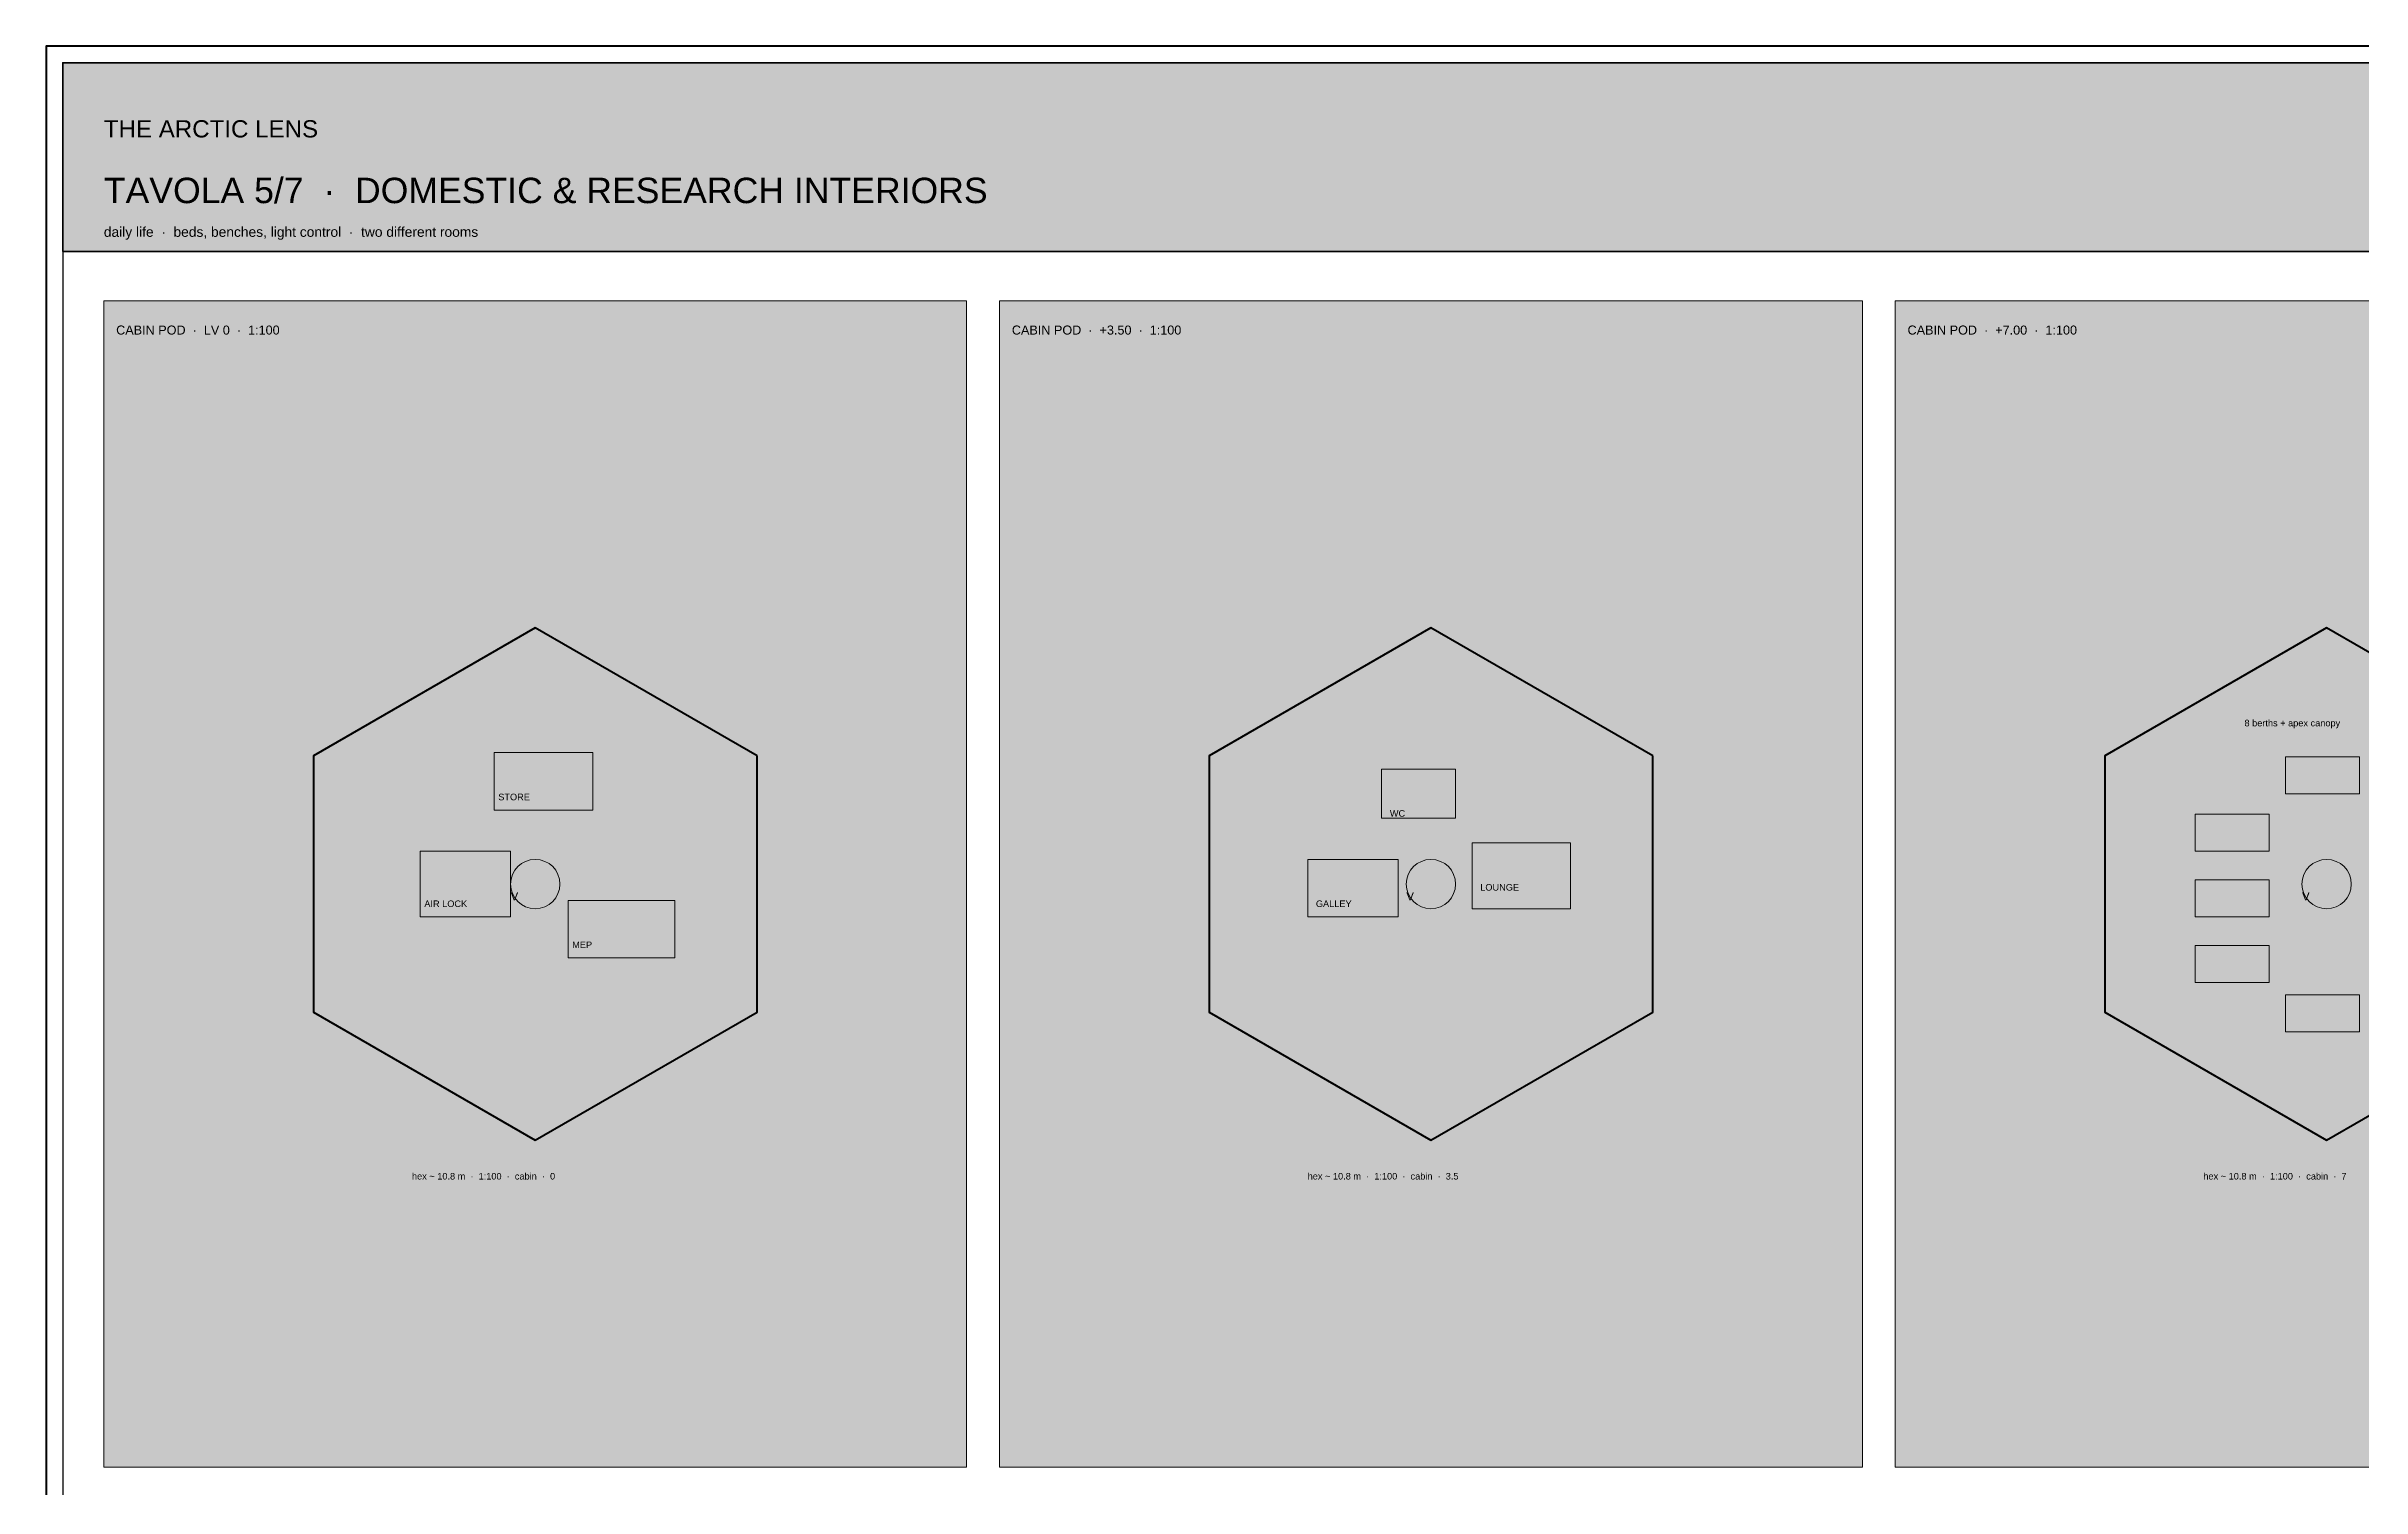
# Model space of a CAD drawing. Header units: millimetres. Extents: x 0 to 4200, y -1100 to 900.
# Drawn here: x 0 to 564, y -551 to -200 of the extents above; entities that cross this region are included whole.
import ezdxf

# ---------------------------------------------------------------- set-up
doc = ezdxf.new("R2010")
doc.units = ezdxf.units.MM
for name, color, linetype, lineweight, true_color in [('A-ANNO', 7, 'Continuous', 18, 0x20242a), ('A-FURN', 7, 'Continuous', 18, 0x5a626c), ('A-HATCH', 7, 'Continuous', 9, 0xb4bac0), ('A-SHEET', 7, 'Continuous', 50, 0x142030), ('A-TITL', 7, 'Continuous', 35, 0x142030), ('A-WALL', 7, 'Continuous', 40, 0x20242a)]:
    doc.layers.add(name, color=color, linetype=linetype, lineweight=lineweight, true_color=true_color)
doc.styles.add('ANNO', font='Arial.ttf')
doc.styles.add('TITLE', font='Arial.ttf')

msp = doc.modelspace()

# ---------------------------------------------------------------- hatches: boundary and pattern name
at = {"layer": 'A-HATCH', "true_color": 0x142030}
h = msp.add_hatch(color=7, dxfattribs=at)
h.dxf.hatch_style = 1
h.paths.add_polyline_path([(4, -250), (896, -250), (896, -204), (4, -204)])
at = {"layer": 'A-HATCH', "true_color": 0xfcfdfe}
h = msp.add_hatch(color=7, dxfattribs=at)
h.dxf.hatch_style = 1
h.paths.add_polyline_path([(14, -546), (224, -546), (224, -262), (14, -262)])
h = msp.add_hatch(color=7, dxfattribs=at)
h.dxf.hatch_style = 1
h.paths.add_polyline_path([(232, -546), (442, -546), (442, -262), (232, -262)])
h = msp.add_hatch(color=7, dxfattribs=at)
h.dxf.hatch_style = 1
h.paths.add_polyline_path([(450, -546), (660, -546), (660, -262), (450, -262)])
at = {"layer": 'A-HATCH', "true_color": 0xfadce6}
h = msp.add_hatch(color=7, dxfattribs=at)
h.dxf.hatch_style = 1
h.paths.add_polyline_path([(545, -382), (563, -382), (563, -373), (545, -373)])
h = msp.add_hatch(color=7, dxfattribs=at)
h.dxf.hatch_style = 1
h.paths.add_polyline_path([(523, -396), (541, -396), (541, -387), (523, -387)])
h = msp.add_hatch(color=7, dxfattribs=at)
h.dxf.hatch_style = 1
h.paths.add_polyline_path([(523, -412), (541, -412), (541, -403), (523, -403)])
h = msp.add_hatch(color=7, dxfattribs=at)
h.dxf.hatch_style = 1
h.paths.add_polyline_path([(523, -428), (541, -428), (541, -419), (523, -419)])
h = msp.add_hatch(color=7, dxfattribs=at)
h.dxf.hatch_style = 1
h.paths.add_polyline_path([(545, -440), (563, -440), (563, -431), (545, -431)])

# ---------------------------------------------------------------- linework, layer by layer
at = {"layer": 'A-FURN', "true_color": 0x5a626c}
for centre in [(119, -404), (337, -404), (555, -404)]:
    msp.add_circle(centre, 6, dxfattribs=at)
at = {"layer": 'A-SHEET', "lineweight": 70, "true_color": 0x142030}
msp.add_lwpolyline([(0, -1100), (900, -1100), (900, -200), (0, -200)], close=True, dxfattribs=at)
at = {"layer": 'A-SHEET', "lineweight": 25, "true_color": 0x142030}
msp.add_lwpolyline([(4, -1096), (896, -1096), (896, -204), (4, -204)], close=True, dxfattribs=at)
at = {"layer": 'A-SHEET', "lineweight": 13, "true_color": 0xb4bac0}
for points in [[(14, -546), (224, -546), (224, -262), (14, -262)], [(232, -546), (442, -546), (442, -262), (232, -262)], [(450, -546), (660, -546), (660, -262), (450, -262)]]:
    msp.add_lwpolyline(points, close=True, dxfattribs=at)
at = {"layer": 'A-SHEET', "lineweight": 13, "true_color": 0x5a626c}
for points in [[(109, -386), (133, -386), (133, -372), (109, -372)], [(325, -388), (343, -388), (343, -376), (325, -376)], [(347, -410), (371, -410), (371, -394), (347, -394)], [(91, -412), (113, -412), (113, -396), (91, -396)], [(307, -412), (329, -412), (329, -398), (307, -398)], [(127, -422), (153, -422), (153, -408), (127, -408)]]:
    msp.add_lwpolyline(points, close=True, dxfattribs=at)
at = {"layer": 'A-SHEET', "lineweight": 13, "true_color": 0xe682aa}
for points in [[(545, -382), (563, -382), (563, -373), (545, -373)], [(523, -396), (541, -396), (541, -387), (523, -387)], [(523, -412), (541, -412), (541, -403), (523, -403)], [(523, -428), (541, -428), (541, -419), (523, -419)], [(545, -440), (563, -440), (563, -431), (545, -431)]]:
    msp.add_lwpolyline(points, close=True, dxfattribs=at)
at = {"layer": 'A-TITL'}
msp.add_lwpolyline([(4, -250), (896, -250), (896, -204), (4, -204)], close=True, dxfattribs=at)
at = {"layer": 'A-WALL', "lineweight": 40, "true_color": 0x142030}
for points in [[(173, -372.82), (119, -341.65), (65, -372.82), (65, -435.18), (119, -466.35), (173, -435.18)], [(391, -372.82), (337, -341.65), (283, -372.82), (283, -435.18), (337, -466.35), (391, -435.18)], [(609, -372.82), (555, -341.65), (501, -372.82), (501, -435.18), (555, -466.35), (609, -435.18)]]:
    msp.add_lwpolyline(points, close=True, dxfattribs=at)

# ---------------------------------------------------------------- texts
at = {"layer": 'A-ANNO', "color": 7, "true_color": 0x142030, "char_height": 2.2, "width": 204, "attachment_point": 1, "style": 'TITLE'}
for s, insert in [('CABIN POD  ·  LV 0  ·  1:100', (17, -268)), ('CABIN POD  ·  +3.50  ·  1:100', (235, -268)), ('CABIN POD  ·  +7.00  ·  1:100', (453, -268))]:
    msp.add_mtext(s, dxfattribs=dict(at, insert=insert))
at = {"layer": 'A-ANNO', "color": 7, "true_color": 0x20242a, "char_height": 1.6, "attachment_point": 1, "style": 'ANNO'}
for s, insert, width in [('8 berths + apex canopy', (535, -364), 50), ('STORE', (110, -382), 23), ('WC', (327, -386), 16), ('LOUNGE', (349, -404), 20), ('AIR LOCK', (92, -408), 21), ('GALLEY', (309, -408), 20), ('MEP', (128, -418), 25)]:
    msp.add_mtext(s, dxfattribs=dict(at, insert=insert, width=width))
at = {"layer": 'A-ANNO', "color": 7, "true_color": 0x5a626c, "attachment_point": 1, "style": 'ANNO'}
for s, insert, char_height, width in [('V', (113, -406), 2, 12), ('V', (331, -406), 2, 12), ('V', (549, -406), 2, 12), ('hex ~ 10.8 m  ·  1:100  ·  cabin  ·  0', (89, -474.35), 1.6, 80), ('hex ~ 10.8 m  ·  1:100  ·  cabin  ·  3.5', (307, -474.35), 1.6, 80), ('hex ~ 10.8 m  ·  1:100  ·  cabin  ·  7', (525, -474.35), 1.6, 80)]:
    msp.add_mtext(s, dxfattribs=dict(at, insert=insert, char_height=char_height, width=width))
at = {"layer": 'A-TITL', "color": 7, "true_color": 0xffffff, "attachment_point": 1, "style": 'TITLE'}
for s, insert, char_height, width in [('THE ARCTIC LENS', (14, -218), 4.2, 200), ('TAVOLA 5/7  ·  DOMESTIC & RESEARCH INTERIORS', (14, -232), 6.2, 620)]:
    msp.add_mtext(s, dxfattribs=dict(at, insert=insert, char_height=char_height, width=width))
at = {"layer": 'A-TITL', "color": 7, "true_color": 0xc8d2dc, "insert": (14, -244), "char_height": 2.4, "width": 700, "attachment_point": 1, "style": 'ANNO'}
msp.add_mtext('daily life  ·  beds, benches, light control  ·  two different rooms', dxfattribs=at)

doc.saveas('drawing.dxf')
